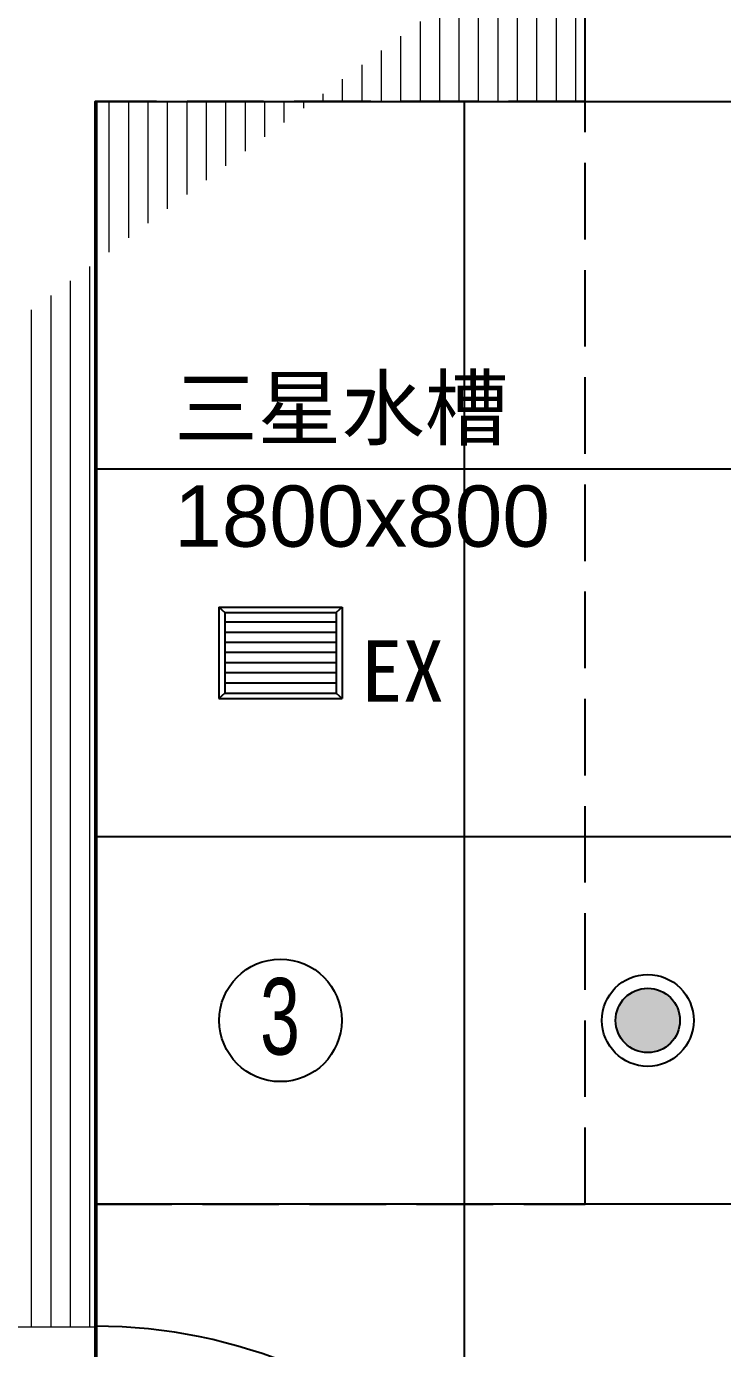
# Model space of a CAD drawing. Header units: millimetres. Extents: x -6033 to 120673, y -4970 to 90533.
# Drawn here: x 87368 to 88505, y 67354 to 69513 of the extents above; entities that cross this region are included whole.
import ezdxf
from ezdxf.enums import TextEntityAlignment as Align

# ---------------------------------------------------------------- set-up
doc = ezdxf.new("R2010")
doc.units = ezdxf.units.MM
doc.linetypes.add('I-PLAN$0$ACAD_ISO02W100', pattern=[15, 12, -3])
doc.linetypes.add('I-PLAN$0$DASH', pattern=[0.35, 0.25, -0.1])
for name, color, linetype, lineweight in [('I-AR$0$I-SCOPE', 252, 'Continuous', 35), ('I-CEILING$0$_ACM-A-DETL', 7, 'Continuous', 9), ('I-PLAN$0$_ACM-A-WALL-HACH', 251, 'Continuous', 9), ('I-PLAN$0$I-PL-WALL-FHINISH', 73, 'Continuous', 13), ('I-PLAN$0$I-WALL', 6, 'Continuous', 13)]:
    doc.layers.add(name, color=color, linetype=linetype, lineweight=lineweight)
for name, color, linetype in [('I-CEILING$0$0-LIGHT-RC', 1, 'Continuous'), ('I-CEILING$0$EQUIP_喷头', 90, 'Continuous'), ('I-CEILING$0$I-RCP', 2, 'Continuous'), ('I-CEILING$0$I-RCP-AIR', 64, 'Continuous'), ('I-CEILING$0$I-RCP-REF', 3, 'Continuous'), ('I-CEILING$0$RC-Hatch【天花填充】', 251, 'Continuous'), ('I-PLAN$0$I-PL-FURN', 1, 'I-PLAN$0$DASH'), ('I-PLAN$0$I—平面—门', 1, 'Continuous'), ('I-PLAN$0$L-ELEV-MARK', 253, 'Continuous')]:
    doc.layers.add(name, color=color, linetype=linetype)
doc.styles.add('I-CEILING$0$_TEL_ATTDEF', font='GBENOR', dxfattribs={"width": 0.8, "height": 3, "bigfont": 'GBCBIG'})
doc.styles.add('I-CEILING$0$hztxt', font='ROS.shx', dxfattribs={"width": 0.7, "bigfont": 'HZTXT.shx'})
doc.styles.add('I-CEILING$0$黑体', font='simhei.ttf', dxfattribs={"height": 600})
doc.styles.add('I-PLAN$0$Arial', font='ARIALUNI.ttf')

# ---------------------------------------------------------------- blocks, each defined once
blk = doc.blocks.new('I-AR')
at = {"layer": 'I-AR$0$I-SCOPE'}
h = blk.add_hatch(dxfattribs=at)
h.set_pattern_fill('ANSI31', color=256, scale=200)
h.paths.add_polyline_path([(63300, 72640), (66630, 72640), (66630, 70889.4), (90600, 70890), (90600, 66390), (96650, 66390), (96650, 24876.4), (18340, 24876.4), (18340, 66390), (48090, 66390), (48090, 72640), (51400, 72640), (51400, 72649.9), (52869.5, 72649.9), (52869.5, 72640), (55240, 72640), (55240, 72790), (59460, 72790), (59460, 72640), (61830.5, 72640), (61830.5, 72649.9), (63300, 72649.9)], flags=16)
h.paths.add_polyline_path([(7330, 0), (7330, -1770), (11180, -1770), (11180, 0), (18450, 0), (18450, 2900), (27550, 2900), (27550, 18090), (37037.3, 18090), (37037.3, 17350), (96200, 17350), (96200, 18120), (114640, 18120), (114640, 84500), (0, 84500), (0, 0)])
blk = doc.blocks.new('I-PLAN$0$A$C3849a8ba')
at = {"layer": 'I-PLAN$0$I-PL-WALL-FHINISH'}
blk.add_lwpolyline([(0, -200), (50, -200), (50, 0), (0, 0)], close=True, dxfattribs=at)
at = {"layer": 'I-PLAN$0$I—平面—门'}
blk.add_lwpolyline([(50, -1050), (100, -1050), (100, -200), (50, -200)], close=True, dxfattribs=at)
at = {"layer": 'I-PLAN$0$L-ELEV-MARK'}
blk.add_arc((50, -200), 850, 270, 0, dxfattribs=at)
blk = doc.blocks.new('I-PLAN')
at = {"layer": 'I-PLAN$0$_ACM-A-WALL-HACH'}
h = blk.add_hatch(dxfattribs=at)
h.set_pattern_fill('ANSI31', color=256, scale=10, angle=45)
h.paths.add_polyline_path([(88260, 70790), (88260, 70890), (88030, 70890), (88030, 70790), (88230, 70790)], flags=17)
h.paths.add_polyline_path([(79671.5, 69390), (78155, 69390), (78155, 68990), (77955, 68990), (77955, 69590), (79671.5, 69590)], flags=17)
h.paths.add_polyline_path([(80271.5, 69390), (80271.5, 69590), (80780, 69590), (80780, 68990), (80580, 68990), (80580, 69390)], flags=17)
h.paths.add_polyline_path([(74580, 69590), (73930, 69590), (73930, 69390), (74580, 69390)])
h.paths.add_polyline_path([(68780, 69590), (69430, 69590), (69430, 69390), (68780, 69390)])
h.paths.add_polyline_path([(87280, 66490), (87480, 66490), (87480, 66390), (87280, 66390)])
h.paths.add_polyline_path([(82180, 68990), (82180, 69390), (84230, 69390), (84230, 66490), (84430, 66490), (84430, 69390), (85280, 69390), (85280, 69590), (81980, 69590), (81980, 68990)])
h.paths.add_polyline_path([(87480, 67390), (87480, 69390), (88280, 69390), (88280, 69590), (88080, 69590), (86480, 69590), (86480, 69390), (87280, 69390), (87280, 67390)], flags=17)
h.paths.add_polyline_path([(72130, 68170), (72130, 66490), (72330, 66490), (72330, 67870), (73130, 67870), (73130, 68070), (72330, 68070), (72330, 68170)])
h.paths.add_polyline_path([(71230, 68170), (71230, 66390), (71030, 66390), (71030, 67870), (70230, 67870), (70230, 68070), (71030, 68070), (71030, 68170)])
h.paths.add_polyline_path([(72130, 69070), (72330, 69070), (72330, 69390), (73030, 69390), (73030, 69590), (72130, 69590)])
h.paths.add_polyline_path([(71230, 69070), (71030, 69070), (71030, 69390), (70330, 69390), (70330, 69590), (71230, 69590)])
h.paths.add_polyline_path([(67800, 69490), (67830, 69490), (67830, 69590), (67800, 69590)], flags=17)
h.paths.add_polyline_path([(76755, 69590), (75180, 69590), (75180, 69390), (75330, 69390), (75330, 66390), (75530, 66390), (75530, 69390), (76555, 69390), (76555, 68990), (76755, 68990)])
h.paths.add_polyline_path([(68180, 69590), (68180, 69390), (68030, 69390), (68030, 66520), (67780, 66520), (67780, 66390), (67400, 66390), (67400, 66720), (67830, 66720), (67830, 69590)])
edge = h.paths.add_edge_path()
edge.add_line((89860, 70890), (88860, 70890))
edge.add_line((75530, 66520), (84230, 66520))
edge.add_line((75530, 66720), (84230, 66720))
at = {"layer": 'I-PLAN$0$I-PL-FURN', "ltscale": 500}
blk.add_lwpolyline([(87480, 67590), (88280, 67590), (88280, 69390), (87480, 69390)], close=True, dxfattribs=at)
at = {"layer": 'I-PLAN$0$I-WALL'}
blk.add_lwpolyline([(87480, 67390), (87480, 69390), (88280, 69390), (88280, 69590), (88080, 69590), (88080, 69590), (86480, 69590), (86480, 69390), (87280, 69390), (87280, 67390)], close=True, dxfattribs=at)
at = {"layer": 'I-PLAN$0$L-ELEV-MARK', "rotation": 90}
blk.add_blockref('I-PLAN$0$A$C3849a8ba', (87280, 66490.6), dxfattribs=at)
at = {"layer": 'I-PLAN$0$I-PL-FURN', "linetype": 'I-PLAN$0$ACAD_ISO02W100', "char_height": 100, "width": 151170.167, "attachment_point": 1, "style": 'I-PLAN$0$Arial'}
for s, insert in [('{\\fArial Unicode MS|b0|i0|c134|p34;三星水槽}', (87609, 68939.8)), ('{\\fArial Unicode MS|b0|i0|c134|p34;1800x800}', (87609, 68763.3))]:
    blk.add_mtext(s, dxfattribs=dict(at, insert=insert))
blk = doc.blocks.new('I-CEILING$0$$风口$00000137')
for p, q in [((-110.7, 89.6), (110.7, 89.6)), ((-110.7, 89.6), (-110.7, -89.6)), ((-110.7, 89.6), (-99.9, 78.9)), ((-110.7, 78.9), (-110.7, 78.9)), ((-99.9, 78.9), (99.9, 78.9)), ((-99.9, 78.9), (-99.9, -78.9)), ((-99.9, 78.9), (-99.9, -78.9)), ((110.7, 89.6), (99.9, 78.9)), ((99.9, 78.9), (99.9, -78.9)), ((110.7, 89.6), (110.7, -89.6)), ((-99.9, 60.8), (99.9, 60.8)), ((-99.9, 40.9), (99.9, 40.9)), ((-99.9, 21.1), (99.9, 21.1)), ((-99.9, 1.2), (99.9, 1.2)), ((-99.9, -18.7), (99.9, -18.7)), ((-99.9, -38.6), (99.9, -38.6)), ((-99.9, -58.4), (99.9, -58.4)), ((-110.7, -78.9), (-110.7, -78.9)), ((-99.9, -78.9), (-110.7, -89.6)), ((-110.7, -89.6), (110.7, -89.6)), ((-110.7, -89.6), (110.7, -89.6)), ((-99.9, -78.9), (99.9, -78.9)), ((-99.9, -78.9), (99.9, -78.9)), ((99.9, -78.9), (110.7, -89.6))]:
    blk.add_line(p, q)
blk = doc.blocks.new('I-CEILING$0$A$C81734cc7')
at = {"layer": 'I-CEILING$0$_ACM-A-DETL'}
h = blk.add_hatch(color=256, dxfattribs=at)
edge = h.paths.add_edge_path()
edge.add_arc((0, 0), 52.5, 0, 360)
for radius in [75, 52.5]:
    blk.add_circle((0, 0), radius)
blk = doc.blocks.new('I-CEILING$0$$equip_U$00000441(DESKTOP-CO1PE1H)')
blk.add_circle((0.0001, 0), 0.4)
at = {"color": 1, "style": 'I-CEILING$0$hztxt', "width": 0.7}
blk.add_text('3', height=0.5, dxfattribs=at).set_placement((-0.0027, 0.0268), align=Align.MIDDLE)
blk = doc.blocks.new('I-CEILING')
at = {"layer": 'I-CEILING$0$RC-Hatch【天花填充】'}
h = blk.add_hatch(dxfattribs=at)
h.set_pattern_fill('_USER', color=256, scale=600, double=1, pattern_type=0)
h.set_pattern_definition([(0, (88682.5, 69390), (0, 600), []), (90, (88682.5, 69390), (-600, 4e-14), [])])
h.paths.add_polyline_path([(89390, 66390), (87480, 66390), (87480, 69390), (88280, 69390), (88280, 69590), (88130, 69590), (88130, 70790), (90180, 70790), (90180, 66490), (89390, 66490)])
at = {"layer": 'I-CEILING$0$I-RCP'}
blk.add_lwpolyline([(89390, 66390), (87480, 66390), (87480, 69390), (88280, 69390), (88280, 69590), (88130, 69590), (88130, 70790), (90180, 70790), (90180, 66490), (89390, 66490)], close=True, dxfattribs=at)
at = {"layer": 'I-CEILING$0$EQUIP_喷头'}
blk.add_blockref('I-CEILING$0$A$C81734cc7', (88382.5, 67890), dxfattribs=at)
at = {"layer": 'I-CEILING$0$I-RCP-AIR', "xscale": 0.9090909090909091, "yscale": 0.8333333333333334}
blk.add_blockref('I-CEILING$0$$风口$00000137', (87782.5, 68490), dxfattribs=at)
at = {"layer": 'I-CEILING$0$I-RCP-REF', "color": 1, "linetype": 'Continuous'}
ref = blk.add_blockref('I-CEILING$0$$equip_U$00000441(DESKTOP-CO1PE1H)', (87782.5, 67890), dxfattribs=dict(at, xscale=249.9999999999999, yscale=249.9999999999999, zscale=249.9999999999999))
ref.add_attrib('$TEXT$', 'REMARK', dxfattribs={"layer": 'I-CEILING$0$0-LIGHT-RC', "color": 7, "height": 0.005, "style": 'I-CEILING$0$_TEL_ATTDEF'}).set_placement((87782.5, 67890), align=Align.MIDDLE_CENTER)
at = {"layer": 'I-CEILING$0$I-RCP-AIR', "style": 'I-CEILING$0$黑体'}
blk.add_text('EX', height=100, dxfattribs=at).set_placement((87982, 68460.6, -5200), align=Align.MIDDLE_CENTER)
for tag, p in [('R', (61966.4, 71748.9)), ('R', (61966.4, 66925.2)), ('R', (51736.1, 63924.8)), ('R', (62976.1, 63924.8)), ('S', (56433.6, 63065))]:
    blk.add_attdef(tag, text='', height=100, dxfattribs=at).set_placement(p, align=Align.MIDDLE_CENTER)

msp = doc.modelspace()

# ---------------------------------------------------------------- block references
for name in ['I-AR', 'I-PLAN']:
    msp.add_blockref(name, (0, 0))

# ---------------------------------------------------------------- next in the draw order: block references
msp.add_blockref('I-CEILING', (0, 0))

doc.saveas('drawing.dxf')
